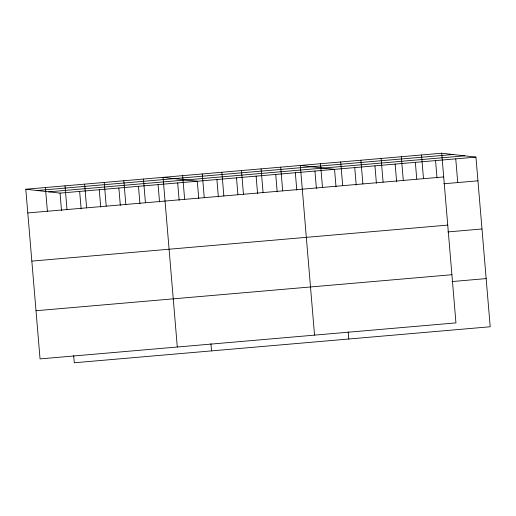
<?xml version="1.0" encoding="UTF-8"?>
<svg xmlns="http://www.w3.org/2000/svg" width="516" height="516" viewBox="0 0 516 516"><rect width="100%" height="100%" fill="white"/><g stroke="black" fill="none" stroke-linecap="round" stroke-linejoin="round"><path stroke-width="0.77" d="M441.709 153.226L455.95 322.887L40.048 358.897L25.8 189.237L441.709 153.226L475.952 157.103L490.2 326.763L74.291 362.774L73.685 355.55M37.1 190.514L453.009 154.51M48.743 191.836L464.652 155.826M25.8 189.237L60.049 193.113L475.952 157.103M27.793 212.94L443.695 176.936M443.76 183.773L477.945 180.813M31.837 261.109L447.74 225.099M447.804 231.936L481.989 228.975M36.004 310.729L451.906 274.725M451.971 281.562L486.156 278.601M455.751 158.857L457.744 182.561M435.549 160.605L437.013 177.988M421.507 154.974L423.494 178.684M415.348 162.353L416.741 178.949M401.306 156.722L403.293 180.432M395.146 164.101L396.611 181.484M381.105 158.476L383.091 182.18M374.945 165.849L376.409 183.238M360.903 160.224L362.89 183.928M354.744 167.597L356.208 184.986M340.702 161.972L342.688 185.676M336.006 186.734L334.542 169.345L300.299 165.468L314.547 335.129M348.184 331.782L348.79 339.006M320.5 163.72L322.494 187.424M314.941 171.048L316.398 188.43M295.333 172.744L296.79 190.127M280.691 167.165L282.684 190.875M275.725 174.44L277.182 191.823M261.083 168.867L263.076 192.571M256.117 176.137L257.574 193.526M241.475 170.564L243.468 194.268M236.509 177.833L237.902 194.429M221.867 172.26L223.86 195.964M216.901 179.536L218.365 196.919M202.266 173.957L204.252 197.667M198.757 198.615L197.293 181.232L163.05 177.349L177.298 347.01M210.934 343.669L211.541 350.893M182.658 175.653L184.644 199.363M177.691 182.928L179.149 200.311M158.083 184.625L159.541 202.008M143.442 179.052L145.435 202.756M138.475 186.321L139.933 203.71M123.834 180.748L125.827 204.452M118.867 188.018L120.325 205.407M104.226 182.445L106.219 206.148M99.259 189.72L100.723 207.103M84.624 184.141L86.611 207.851M79.651 191.417L81.115 208.799M65.016 185.837L67.003 209.548M60.049 193.113L61.507 210.496M45.408 187.534L47.395 211.244"/></g></svg>
